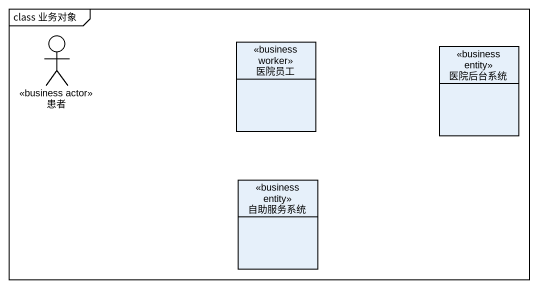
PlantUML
@startuml
mainframe class 业务对象
allowmixing
hide circle
hide empty members
actor 患者 <<business actor>>
class 医院员工 <<business worker>>
class 医院后台系统 <<business entity>>
class 自助服务系统 <<business entity>>
@enduml
